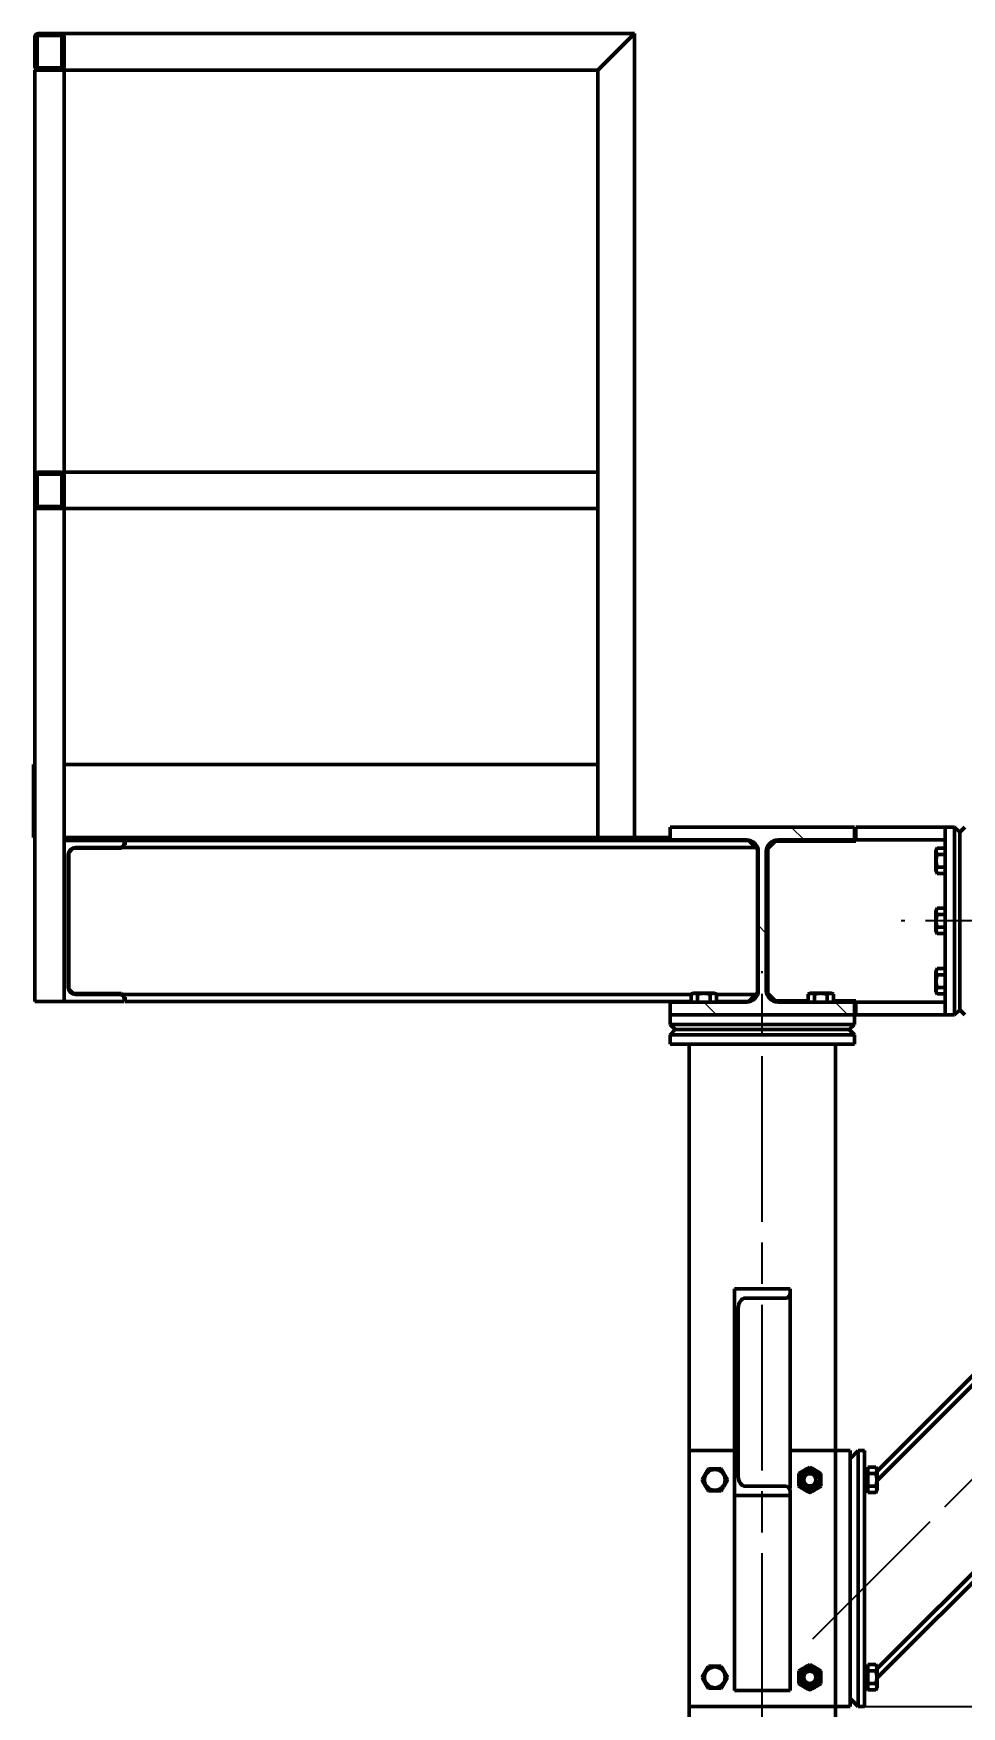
# Model space of a CAD drawing. Header units: millimetres. Extents: x 0 to 25230, y 0 to 17820.
# Drawn here: x 17833 to 18785, y 5407 to 7124 of the extents above; entities that cross this region are included whole.
import ezdxf

# ---------------------------------------------------------------- set-up
doc = ezdxf.new("R2010")
doc.units = ezdxf.units.MM
doc.header["$LTSCALE"] = 30
doc.linetypes.add('CHAIN', pattern=[0.7087, 0.4724, -0.0591, 0.1181, -0.0591])
for name, color, linetype, lineweight in [('Видимый контур (ГОСТ)', 7, 'Continuous', 50), ('Осевая линия (ГОСТ)', 7, 'Continuous', 25), ('Размер (ГОСТ)', 7, 'Continuous', 25), ('Штриховка (ГОСТ)', 7, 'Continuous', 18)]:
    doc.layers.add(name, color=color, linetype=linetype, lineweight=lineweight)
doc.styles.add('Обычный текст (ГОСТ)', font='GOST Common Italic.ttf')
doc.dimstyles.new('Обычный (ГОСТ)', dxfattribs={"dimscale": 30, "dimtxt": 3.5, "dimasz": 3.5, "dimexe": 1, "dimexo": 0, "dimgap": 0.5, "dimtad": 1, "dimrnd": 1e-08, "dimtxsty": 'Обычный текст (ГОСТ)', "dimblk": 'Filled-1', "dimcen": 0.09, "dimdle": 15, "dimclrd": 256, "dimclre": 256, "dimclrt": 256, "dimazin": 2, "dimtfac": 0.714286, "dimtdec": 3, "dimtmove": 0, "dimatfit": 3, "dimfxl": 1, "dimtolj": 1, "dimlwd": 25, "dimlwe": 25, "dimarcsym": 0})
pattern_1 = [(135.0002, (0, 0), (-67.35167, -67.35217), [])]

# ---------------------------------------------------------------- blocks, each defined once
blk = doc.blocks.new('Filled-1')
at = {"color": 0}
for p, q in [((0, 0), (-1, 0.143)), ((-1, 0.143), (-1, -0.143)), ((-1, 0), (0, 0)), ((-1, -0.143), (0, 0))]:
    blk.add_line(p, q, dxfattribs=at)
at = {"color": 0, "flags": 128}
blk.add_lwpolyline([(-1, -0.143), (0, 0), (-1, 0.143), (-1, -0.143)], dxfattribs=at)
at = {"color": 0}
blk.add_solid([(-1, -0.143), (0, 0), (-1, 0.143), (-1, -0.143)], dxfattribs=at)
blk = doc.blocks.new('*D32')
at = {"layer": 'Defpoints', "color": 0, "linetype": 'Continuous', "transparency": 16777216}
for p in [(19909.7, 6116.8), (19909.7, 6116.8), (18731, 3159.6)]:
    blk.add_point(p, dxfattribs=at)
at = {"layer": 'Размер (ГОСТ)', "linetype": 'Continuous', "lineweight": 25, "transparency": 16777216}
for p, q in [((19909.7, 3264.6), (19909.7, 6011.8)), ((18731, 3159.6), (19939.7, 3159.6))]:
    blk.add_line(p, q, dxfattribs=at)
at = {"layer": 'Размер (ГОСТ)', "linetype": 'Continuous', "lineweight": 25, "transparency": 16777216, "xscale": 105, "yscale": 105, "zscale": 105}
for p, rotation in [((19909.7, 6116.8), 90), ((19909.7, 3159.6), 270)]:
    blk.add_blockref('Filled-1', p, dxfattribs=dict(at, rotation=rotation))
at = {"layer": 'Размер (ГОСТ)', "linetype": 'Continuous', "lineweight": 25, "transparency": 16777216, "insert": (19789.7, 4481.4), "char_height": 105, "attachment_point": 1, "rotation": 90, "style": 'Обычный текст (ГОСТ)'}
blk.add_mtext('\\A1;3943', dxfattribs=at)
blk = doc.blocks.new('*D33')
at = {"layer": 'Defpoints', "color": 0, "linetype": 'Continuous', "transparency": 16777216}
for p in [(18686, 5407.3), (18731, 3159.6), (19266.9, 3159.6)]:
    blk.add_point(p, dxfattribs=at)
at = {"layer": 'Размер (ГОСТ)', "linetype": 'Continuous', "lineweight": 25, "transparency": 16777216}
for p, q in [((18686, 5407.3), (19296.9, 5407.3)), ((19266.9, 5302.3), (19266.9, 3264.6)), ((18731, 3159.6), (19296.9, 3159.6))]:
    blk.add_line(p, q, dxfattribs=at)
at = {"layer": 'Размер (ГОСТ)', "linetype": 'Continuous', "lineweight": 25, "transparency": 16777216, "xscale": 105, "yscale": 105, "zscale": 105}
for p, rotation in [((19266.9, 5407.3), 90), ((19266.9, 3159.6), 270)]:
    blk.add_blockref('Filled-1', p, dxfattribs=dict(at, rotation=rotation))
at = {"layer": 'Размер (ГОСТ)', "linetype": 'Continuous', "lineweight": 25, "transparency": 16777216, "insert": (19145.5, 4129.6), "char_height": 105, "attachment_point": 1, "rotation": 90, "style": 'Обычный текст (ГОСТ)'}
blk.add_mtext('\\A1;2997', dxfattribs=at)

msp = doc.modelspace()

# ---------------------------------------------------------------- hatches: boundary and pattern name
at = {"layer": 'Штриховка (ГОСТ)'}
h = msp.add_hatch(dxfattribs=at)
h.set_pattern_fill('ANSI31', color=256, scale=762, style=0)
h.set_pattern_definition([(45, (0, 0), (-67.3519, 67.3519), [])])
edge = h.paths.add_edge_path()
edge.add_ellipse((17838.1695, 7089.5684), major_axis=(0, -3.375), ratio=1, start_angle=270, end_angle=360)
edge.add_line((17838.1695, 7086.1934), (17861.4195, 7086.1934))
edge.add_ellipse((17861.4195, 7089.5684), major_axis=(3.375, 0), ratio=1, start_angle=270, end_angle=360)
edge.add_line((17864.7945, 7089.5684), (17864.7945, 7120.3184))
edge.add_ellipse((17861.4195, 7120.3184), major_axis=(0, 3.375), ratio=1, start_angle=270, end_angle=360)
edge.add_line((17861.4195, 7123.6934), (17838.1695, 7123.6934))
edge.add_ellipse((17838.1695, 7120.3184), major_axis=(-3.375, 0), ratio=1, start_angle=270, end_angle=360)
edge.add_line((17834.7945, 7120.3184), (17834.7945, 7089.5684))
edge = h.paths.add_edge_path(flags=0)
edge.add_line((17838.1695, 7121.4434), (17861.4195, 7121.4434))
edge.add_ellipse((17861.4195, 7120.3184), major_axis=(1.125, 0), ratio=1, start_angle=0, end_angle=90, ccw=False)
edge.add_line((17862.5445, 7120.3184), (17862.5445, 7089.5684))
edge.add_ellipse((17861.4195, 7089.5684), major_axis=(0, -1.125), ratio=1, start_angle=0, end_angle=90, ccw=False)
edge.add_line((17861.4195, 7088.4434), (17838.1695, 7088.4434))
edge.add_ellipse((17838.1695, 7089.5684), major_axis=(-1.125, 0), ratio=1, start_angle=0, end_angle=90, ccw=False)
edge.add_line((17837.0445, 7089.5684), (17837.0445, 7120.3184))
edge.add_ellipse((17838.1695, 7120.3184), major_axis=(0, 1.125), ratio=1, start_angle=0, end_angle=90, ccw=False)
h = msp.add_hatch(dxfattribs=at)
h.set_pattern_fill('ANSI31', color=256, scale=762, angle=90.0002105, style=0)
h.set_pattern_definition(pattern_1)
edge = h.paths.add_edge_path()
edge.add_line((17834.7945, 6670.3184), (17834.7945, 6639.5684))
edge.add_ellipse((17838.1695, 6639.5684), major_axis=(0, -3.375), ratio=1, start_angle=270, end_angle=360)
edge.add_line((17838.1695, 6636.1934), (17861.4195, 6636.1934))
edge.add_ellipse((17861.4195, 6639.5684), major_axis=(3.375, 0), ratio=1, start_angle=270, end_angle=360)
edge.add_line((17864.7945, 6639.5684), (17864.7945, 6670.3184))
edge.add_ellipse((17861.4195, 6670.3184), major_axis=(0, 3.375), ratio=1, start_angle=270, end_angle=360)
edge.add_line((17861.4195, 6673.6934), (17838.1695, 6673.6934))
edge.add_ellipse((17838.1695, 6670.3184), major_axis=(-3.375, 0), ratio=1, start_angle=270, end_angle=360)
edge = h.paths.add_edge_path(flags=0)
edge.add_line((17861.4195, 6638.4434), (17838.1695, 6638.4434))
edge.add_ellipse((17838.1695, 6639.5684), major_axis=(-1.125, 0), ratio=1, start_angle=0, end_angle=90, ccw=False)
edge.add_line((17837.0445, 6639.5684), (17837.0445, 6670.3184))
edge.add_ellipse((17838.1695, 6670.3184), major_axis=(0, 1.125), ratio=1, start_angle=0, end_angle=90, ccw=False)
edge.add_line((17838.1695, 6671.4434), (17861.4195, 6671.4434))
edge.add_ellipse((17861.4195, 6670.3184), major_axis=(1.125, 0), ratio=1, start_angle=0, end_angle=90, ccw=False)
edge.add_line((17862.5445, 6670.3184), (17862.5445, 6639.5684))
edge.add_ellipse((17861.4195, 6639.5684), major_axis=(0, -1.125), ratio=1, start_angle=0, end_angle=90, ccw=False)
h = msp.add_hatch(dxfattribs=at)
h.set_pattern_fill('ANSI31', color=256, scale=762, angle=14.9999778, style=0)
h.set_pattern_definition([(60, (0, 0), (-82.4889, 47.62503), [])])
h.paths.add_polyline_path([(17833.2945, 6373.6934), (17833.2945, 6298.6934), (17834.7945, 6298.6934), (17834.7945, 6373.6934)])
h = msp.add_hatch(dxfattribs=at)
h.set_pattern_fill('ANSI31', color=256, scale=762, angle=90.0002105, style=0)
h.set_pattern_definition(pattern_1)
edge = h.paths.add_edge_path()
edge.add_line((18675.5445, 6116.8184), (18675.5445, 6129.9434))
edge.add_line((18675.5445, 6129.9434), (18597.1695, 6129.9434))
edge.add_ellipse((18597.1695, 6141.9434), major_axis=(-12, 0), ratio=1, start_angle=0, end_angle=90, ccw=False)
edge.add_line((18585.1695, 6141.9434), (18585.1695, 6284.4434))
edge.add_ellipse((18597.1695, 6284.4434), major_axis=(0, 12), ratio=1, start_angle=0, end_angle=90, ccw=False)
edge.add_line((18597.1695, 6296.4434), (18675.5445, 6296.4434))
edge.add_line((18675.5445, 6296.4434), (18675.5445, 6309.5684))
edge.add_line((18675.5445, 6309.5684), (18486.5445, 6309.5684))
edge.add_line((18486.5445, 6309.5684), (18486.5445, 6296.4434))
edge.add_line((18486.5445, 6296.4434), (18564.9195, 6296.4434))
edge.add_ellipse((18564.9195, 6284.4434), major_axis=(12, 0), ratio=1, start_angle=0, end_angle=90, ccw=False)
edge.add_line((18576.9195, 6284.4434), (18576.9195, 6141.9434))
edge.add_ellipse((18564.9195, 6141.9434), major_axis=(0, -12), ratio=1, start_angle=0, end_angle=90, ccw=False)
edge.add_line((18564.9195, 6129.9434), (18486.5445, 6129.9434))
edge.add_line((18486.5445, 6129.9434), (18486.5445, 6116.8184))
edge.add_line((18486.5445, 6116.8184), (18675.5445, 6116.8184))
h = msp.add_hatch(dxfattribs=at)
h.set_pattern_fill('ANSI31', color=256, scale=762, angle=105.0002455, style=0)
h.set_pattern_definition([(150.00025, (0, 0), (-47.62465, -82.48912), [])])
h.paths.add_polyline_path([(17867.7945, 6298.6934), (17867.7945, 6295.6934), (17926.2945, 6295.6934), (18486.5445, 6295.6934), (18486.5445, 6296.4434), (18486.5445, 6298.6934)])
h = msp.add_hatch(dxfattribs=at)
h.set_pattern_fill('ANSI31', color=256, scale=762, angle=-14.9999778, style=0)
h.set_pattern_definition([(30, (0, 0), (-47.62503, 82.4889), [])])
edge = h.paths.add_edge_path()
edge.add_line((18609.5445, 5835.831), (18552.5445, 5835.831))
edge.add_line((18552.5445, 5835.831), (18552.5445, 5623.699))
edge.add_line((18552.5445, 5623.699), (18609.5445, 5623.699))
edge.add_line((18609.5445, 5623.699), (18609.5445, 5627.4113))
edge.add_ellipse((18605.4195, 5627.4113), major_axis=(0, -5.8336), ratio=0.707106781, start_angle=90, end_angle=180)
edge.add_line((18605.4195, 5633.2449), (18563.5695, 5633.2449))
edge.add_ellipse((18563.5695, 5643.3212), major_axis=(0, -10.0763), ratio=0.707106781, start_angle=270, end_angle=360, ccw=False)
edge.add_line((18556.4445, 5643.3212), (18556.4445, 5816.2088))
edge.add_ellipse((18563.5695, 5816.2088), major_axis=(0, 10.0763), ratio=0.707106781, start_angle=0, end_angle=90, ccw=False)
edge.add_line((18563.5695, 5826.2851), (18605.4195, 5826.2851))
edge.add_ellipse((18605.4195, 5832.1187), major_axis=(0, 5.8336), ratio=0.707106781, start_angle=180, end_angle=270)
edge.add_line((18609.5445, 5832.1187), (18609.5445, 5835.831))

# ---------------------------------------------------------------- linework, layer by layer
at = {"layer": 'Видимый контур (ГОСТ)'}
for p, q in [((17861.4195, 7123.6934), (17838.1695, 7123.6934)), ((18449.7945, 7123.6934), (17861.4195, 7123.6934)), ((18449.7945, 7123.6934), (18446.4195, 7120.3184)), ((18446.4195, 7120.3184), (18449.7945, 7123.6934)), ((18449.7945, 6298.6934), (18449.7945, 7123.6934)), ((17834.7945, 7120.3184), (17834.7945, 7089.5684)), ((17837.0445, 7089.5684), (17837.0445, 7120.3184)), ((17838.1695, 7121.4434), (17861.4195, 7121.4434)), ((17862.5445, 7120.3184), (17862.5445, 7089.5684)), ((17864.7945, 7089.5684), (17864.7945, 7120.3184)), ((18415.6695, 7089.5684), (18446.4195, 7120.3184)), ((18446.4195, 7120.3184), (18415.6695, 7089.5684)), ((18415.6695, 7089.5684), (18412.2945, 7086.1934)), ((18412.2945, 7086.1934), (18415.6695, 7089.5684)), ((17834.7945, 7086.1934), (17834.7945, 6670.3184)), ((17838.1695, 7086.1934), (17834.7945, 7086.1934)), ((17861.4195, 7088.4434), (17838.1695, 7088.4434)), ((17838.1695, 7086.1934), (17861.4195, 7086.1934)), ((17864.7945, 7086.1934), (17861.4195, 7086.1934)), ((18412.2945, 7086.1934), (17864.7945, 7086.1934)), ((17864.7945, 7086.1934), (17864.7945, 6670.3184)), ((18412.2945, 6673.6934), (18412.2945, 7086.1934)), ((17834.7945, 6670.3184), (17834.7945, 6639.5684)), ((17837.0445, 6639.5684), (17837.0445, 6670.3184)), ((17861.4195, 6673.6934), (17838.1695, 6673.6934)), ((17838.1695, 6671.4434), (17861.4195, 6671.4434)), ((17862.5445, 6670.3184), (17862.5445, 6639.5684)), ((18412.2945, 6673.6934), (17864.7945, 6673.6934)), ((17864.7945, 6639.5684), (17864.7945, 6670.3184)), ((18412.2945, 6670.3184), (18412.2945, 6673.6934)), ((18412.2945, 6670.3184), (18412.2945, 6639.5684)), ((17834.7945, 6639.5684), (17834.7945, 6373.6934)), ((17861.4195, 6638.4434), (17838.1695, 6638.4434)), ((17838.1695, 6636.1934), (17861.4195, 6636.1934)), ((17864.7945, 6639.5684), (17864.7945, 6295.6934)), ((18412.2945, 6636.1934), (17864.7945, 6636.1934)), ((18412.2945, 6636.1934), (18412.2945, 6639.5684)), ((18412.2945, 6298.6934), (18412.2945, 6636.1934)), ((17833.2945, 6373.6934), (17833.2945, 6298.6934)), ((17834.7945, 6373.6934), (17833.2945, 6373.6934)), ((17834.7945, 6298.6934), (17834.7945, 6373.6934)), ((17864.7945, 6373.6934), (18412.2945, 6373.6934)), ((18675.5445, 6309.5684), (18486.5445, 6309.5684)), ((18486.5445, 6309.5684), (18486.5445, 6296.4434)), ((18675.5445, 6296.4434), (18675.5445, 6309.5684)), ((18677.0445, 6309.5684), (18677.0445, 6296.4434)), ((18768.5445, 6309.5684), (18677.0445, 6309.5684)), ((18768.5445, 6296.4434), (18768.5445, 6309.5684)), ((18778.2945, 6309.5684), (18768.5445, 6309.5684)), ((18768.5445, 6116.8184), (18768.5445, 6309.5684)), ((18778.2945, 6309.5684), (18778.2945, 6116.8184)), ((18783.5445, 6304.3184), (18778.2945, 6309.5684)), ((18783.5445, 6304.3184), (18788.7945, 6309.5684)), ((18783.5445, 6304.3184), (18783.5445, 6122.0684)), ((18783.5445, 6122.0684), (18783.5445, 6304.3184)), ((17833.2945, 6298.6934), (17834.7945, 6298.6934)), ((17834.7945, 6298.6934), (17834.7945, 6130.6934)), ((17864.7945, 6298.6934), (17867.7945, 6298.6934)), ((17864.7945, 6130.6934), (17864.7945, 6295.6934)), ((17864.7945, 6295.6934), (17926.2945, 6295.6934)), ((17867.7945, 6298.6934), (17867.7945, 6295.6934)), ((18486.5445, 6298.6934), (17867.7945, 6298.6934)), ((17874.1695, 6287.7434), (17869.6695, 6283.2434)), ((17869.6695, 6283.2434), (17869.6695, 6281.0684)), ((17923.6695, 6287.7434), (17874.1695, 6287.7434)), ((17921.7945, 6288.5684), (17876.3445, 6288.5684)), ((17924.4945, 6288.5684), (17923.6695, 6287.7434)), ((17924.4945, 6288.5684), (17927.4195, 6291.4934)), ((18574.2945, 6288.5684), (17924.4945, 6288.5684)), ((17926.2945, 6295.6934), (17926.2945, 6293.0684)), ((17926.2945, 6295.6934), (18486.5445, 6295.6934)), ((17927.4195, 6295.6934), (17927.4195, 6293.0684)), ((17927.4195, 6291.4934), (17927.4195, 6293.0684)), ((18486.5445, 6295.6934), (18486.5445, 6298.6934)), ((18486.5445, 6296.4434), (18564.9195, 6296.4434)), ((18567.1695, 6295.6934), (18486.5445, 6295.6934)), ((18569.7945, 6293.0684), (18567.1695, 6295.6934)), ((18569.7945, 6293.0684), (18574.2945, 6288.5684)), ((18576.1695, 6286.6934), (18574.2945, 6288.5684)), ((18576.1695, 6286.6934), (18576.1695, 6281.0684)), ((18576.9195, 6284.4434), (18576.9195, 6141.9434)), ((18585.1695, 6141.9434), (18585.1695, 6284.4434)), ((18594.1695, 6294.9434), (18586.6695, 6287.4434)), ((18586.6695, 6284.4434), (18586.6695, 6287.4434)), ((18586.6695, 6141.9434), (18586.6695, 6284.4434)), ((18677.0445, 6294.9434), (18594.1695, 6294.9434)), ((18597.1695, 6296.4434), (18675.5445, 6296.4434)), ((18677.0445, 6296.4434), (18677.0445, 6294.9434)), ((18768.5445, 6296.4434), (18677.0445, 6296.4434)), ((18759.1695, 6285.7559), (18760.4991, 6288.0588)), ((18759.1695, 6264.3809), (18759.1695, 6285.7559)), ((18760.4991, 6288.0588), (18768.5445, 6288.0588)), ((17868.8445, 6281.0684), (17868.8445, 6145.3184)), ((17869.6695, 6281.0684), (17869.6695, 6145.3184)), ((18576.1695, 6281.0684), (18576.1695, 6145.3184)), ((18760.4991, 6281.5636), (18768.5445, 6281.5636)), ((18760.4991, 6268.5733), (18768.5445, 6268.5733)), ((18759.1695, 6264.3809), (18760.4991, 6262.0781)), ((18760.4991, 6262.0781), (18768.5445, 6262.0781)), ((18759.1695, 6223.8809), (18760.4991, 6226.1838)), ((18759.1695, 6202.5059), (18759.1695, 6223.8809)), ((18760.4991, 6226.1838), (18768.5445, 6226.1838)), ((18760.4991, 6219.6886), (18768.5445, 6219.6886)), ((18759.1695, 6202.5059), (18760.4991, 6200.2031)), ((18760.4991, 6206.6983), (18768.5445, 6206.6983)), ((18760.4991, 6200.2031), (18768.5445, 6200.2031)), ((18759.1695, 6162.0059), (18760.4991, 6164.3088)), ((18759.1695, 6140.6309), (18759.1695, 6162.0059)), ((18760.4991, 6164.3088), (18768.5445, 6164.3088)), ((17869.6695, 6145.3184), (17869.6695, 6143.1434)), ((18576.1695, 6145.3184), (18576.1695, 6139.6934)), ((18760.4991, 6157.8136), (18768.5445, 6157.8136)), ((18760.4991, 6144.8233), (18768.5445, 6144.8233)), ((17838.1695, 6130.6934), (17834.7945, 6130.6934)), ((17838.1695, 6130.6934), (17861.4195, 6130.6934)), ((17864.7945, 6130.6934), (17861.4195, 6130.6934)), ((17926.2945, 6130.6934), (17864.7945, 6130.6934)), ((17869.6695, 6143.1434), (17874.1695, 6138.6434)), ((17874.1695, 6138.6434), (17923.6695, 6138.6434)), ((17876.3445, 6137.8184), (17921.7945, 6137.8184)), ((17923.6695, 6138.6434), (17924.4945, 6137.8184)), ((17927.4195, 6134.8934), (17924.4945, 6137.8184)), ((18508.0541, 6137.8184), (17924.4945, 6137.8184)), ((17926.2945, 6133.3184), (17926.2945, 6130.6934)), ((17927.4195, 6133.3184), (17927.4195, 6134.8934)), ((17927.4195, 6133.3184), (17927.4195, 6130.6934)), ((18508.0541, 6130.6934), (17927.4195, 6130.6934)), ((18564.9195, 6129.9434), (18486.5445, 6129.9434)), ((18486.5445, 6129.9434), (18486.5445, 6116.8184)), ((18510.357, 6139.3184), (18508.0541, 6137.9889)), ((18508.0541, 6137.9889), (18508.0541, 6129.9434)), ((18510.357, 6139.3184), (18531.732, 6139.3184)), ((18514.5493, 6137.9889), (18514.5493, 6129.9434)), ((18527.5397, 6137.9889), (18527.5397, 6129.9434)), ((18531.732, 6139.3184), (18534.0349, 6137.9889)), ((18534.0349, 6137.9889), (18534.0349, 6129.9434)), ((18574.2945, 6137.8184), (18534.0349, 6137.8184)), ((18567.1695, 6130.6934), (18534.0349, 6130.6934)), ((18567.1695, 6130.6934), (18569.7945, 6133.3184)), ((18574.2945, 6137.8184), (18569.7945, 6133.3184)), ((18574.2945, 6137.8184), (18576.1695, 6139.6934)), ((18586.6695, 6138.9434), (18586.6695, 6141.9434)), ((18586.6695, 6138.9434), (18594.1695, 6131.4434)), ((18594.1695, 6131.4434), (18628.0541, 6131.4434)), ((18675.5445, 6129.9434), (18597.1695, 6129.9434)), ((18630.357, 6139.3184), (18628.0541, 6137.9889)), ((18628.0541, 6137.9889), (18628.0541, 6129.9434)), ((18630.357, 6139.3184), (18651.732, 6139.3184)), ((18634.5493, 6137.9889), (18634.5493, 6129.9434)), ((18647.5397, 6137.9889), (18647.5397, 6129.9434)), ((18651.732, 6139.3184), (18654.0349, 6137.9889)), ((18654.0349, 6137.9889), (18654.0349, 6129.9434)), ((18654.0349, 6131.4434), (18677.0445, 6131.4434)), ((18675.5445, 6116.8184), (18675.5445, 6129.9434)), ((18677.0445, 6131.4434), (18677.0445, 6129.9434)), ((18677.0445, 6129.9434), (18677.0445, 6116.8184)), ((18768.5445, 6129.9434), (18677.0445, 6129.9434)), ((18759.1695, 6140.6309), (18760.4991, 6138.3281)), ((18760.4991, 6138.3281), (18768.5445, 6138.3281)), ((18768.5445, 6116.8184), (18768.5445, 6129.9434)), ((18486.5445, 6116.8184), (18675.5445, 6116.8184)), ((18486.5445, 6116.8184), (18486.5445, 6107.0684)), ((18675.5445, 6116.8184), (18675.5445, 6107.0684)), ((18768.5445, 6116.8184), (18677.0445, 6116.8184)), ((18778.2945, 6116.8184), (18768.5445, 6116.8184)), ((18783.5445, 6122.0684), (18778.2945, 6116.8184)), ((18783.5445, 6122.0684), (18788.7945, 6116.8184)), ((18675.5445, 6107.0684), (18486.5445, 6107.0684)), ((18491.7945, 6101.8184), (18486.5445, 6107.0684)), ((18491.7945, 6101.8184), (18486.5445, 6096.5684)), ((18486.5445, 6096.5684), (18675.5445, 6096.5684)), ((18486.5445, 6086.8184), (18486.5445, 6096.5684)), ((18670.2945, 6101.8184), (18491.7945, 6101.8184)), ((18491.7945, 6101.8184), (18670.2945, 6101.8184)), ((18670.2945, 6101.8184), (18675.5445, 6107.0684)), ((18670.2945, 6101.8184), (18675.5445, 6096.5684)), ((18675.5445, 6086.8184), (18675.5445, 6096.5684)), ((18486.5445, 6086.8184), (18675.5445, 6086.8184)), ((18506.0445, 5669.8184), (18506.0445, 6086.8184)), ((18656.0445, 5669.8184), (18656.0445, 6086.8184)), ((18698.7945, 5648.7879), (19128.0013, 6077.9947)), ((18698.7945, 5436.6558), (19337.7071, 6075.5684)), ((18698.7945, 5446.2018), (19328.1612, 6075.5684)), ((18698.7945, 5639.2419), (19135.121, 6075.5684)), ((18609.5445, 5835.831), (18552.5445, 5835.831)), ((18552.5445, 5835.831), (18552.5445, 5623.699)), ((18609.5445, 5832.1187), (18609.5445, 5835.831)), ((18563.5695, 5826.2851), (18605.4195, 5826.2851)), ((18609.5445, 5632.3256), (18609.5445, 5832.1187)), ((18556.4445, 5643.3212), (18556.4445, 5816.2088)), ((18552.5445, 5669.8184), (18506.0445, 5669.8184)), ((18506.0445, 5669.8184), (18506.0445, 5407.3184)), ((18656.0445, 5669.8184), (18609.5445, 5669.8184)), ((18671.0445, 5669.8184), (18656.0445, 5669.8184)), ((18656.0445, 5407.3184), (18656.0445, 5669.8184)), ((18671.0445, 5661.5684), (18679.2945, 5669.8184)), ((18671.0445, 5669.8184), (18671.0445, 5407.3184)), ((18679.2945, 5407.3184), (18679.2945, 5669.8184)), ((18686.0445, 5669.8184), (18679.2945, 5669.8184)), ((18686.0445, 5669.8184), (18686.0445, 5407.3184)), ((18687.5649, 5650.8809), (18686.0445, 5650.8809)), ((18697.4649, 5652.8088), (18689.4195, 5652.8088)), ((18689.4195, 5646.3136), (18689.4195, 5652.8088)), ((18698.7945, 5650.5059), (18697.4649, 5652.8088)), ((18698.7945, 5650.5059), (18698.7945, 5629.1309)), ((18605.4195, 5633.2449), (18563.5695, 5633.2449)), ((18697.4649, 5646.3136), (18689.4195, 5646.3136)), ((18689.4195, 5633.3233), (18689.4195, 5646.3136)), ((18697.4649, 5633.3233), (18689.4195, 5633.3233)), ((18689.4195, 5626.8281), (18689.4195, 5633.3233)), ((18552.5445, 5623.699), (18609.5445, 5623.699)), ((18552.5445, 5423.9058), (18552.5445, 5623.699)), ((18609.5445, 5623.699), (18609.5445, 5627.4113)), ((18609.5445, 5423.9058), (18609.5445, 5623.699)), ((18686.0445, 5626.4919), (18688.3085, 5628.7559)), ((18689.4195, 5628.7559), (18686.0445, 5628.7559)), ((18697.4649, 5626.8281), (18689.4195, 5626.8281)), ((18698.7945, 5629.1309), (18697.4649, 5626.8281)), ((18687.5649, 5448.3809), (18686.0445, 5448.3809)), ((18697.4649, 5450.3088), (18689.4195, 5450.3088)), ((18689.4195, 5443.8136), (18689.4195, 5450.3088)), ((18697.4649, 5443.8136), (18689.4195, 5443.8136)), ((18689.4195, 5430.8233), (18689.4195, 5443.8136)), ((18698.7945, 5448.0059), (18697.4649, 5450.3088)), ((18698.7945, 5448.0059), (18698.7945, 5426.6309)), ((18609.5445, 5423.9058), (18552.5445, 5423.9058)), ((18686.0445, 5423.9058), (18688.3946, 5426.2559)), ((18689.4195, 5426.2559), (18686.0445, 5426.2559)), ((18697.4649, 5430.8233), (18689.4195, 5430.8233)), ((18689.4195, 5424.3281), (18689.4195, 5430.8233)), ((18697.4649, 5424.3281), (18689.4195, 5424.3281)), ((18698.7945, 5426.6309), (18697.4649, 5424.3281)), ((18506.0445, 3174.5684), (18506.0445, 5407.3184)), ((18506.0445, 5407.3184), (18656.0445, 5407.3184)), ((18656.0445, 3174.5684), (18656.0445, 5407.3184)), ((18671.0445, 5407.3184), (18656.0445, 5407.3184)), ((18671.0445, 5415.5684), (18679.2945, 5407.3184)), ((18686.0445, 5407.3184), (18679.2945, 5407.3184))]:
    msp.add_line(p, q, dxfattribs=at)
for centre, radius in [((18532.2945, 5639.8184), 10.6875), ((18629.7945, 5639.8184), 10.125), ((18629.7945, 5639.8184), 7.5001), ((18629.7945, 5639.8184), 7.5), ((18629.7945, 5639.8184), 6.25), ((18532.2945, 5437.3184), 10.6875), ((18629.7945, 5437.3184), 10.125), ((18629.7945, 5437.3184), 7.5001), ((18629.7945, 5437.3184), 7.5), ((18629.7945, 5437.3184), 6.25)]:
    msp.add_circle(centre, radius, dxfattribs=at)
for centre, radius, start, end in [((17838.1695, 7120.3184), 3.375, 90, 180), ((17861.4195, 7120.3184), 3.375, 0, 90), ((17838.1695, 7120.3184), 1.125, 90, 180), ((17861.4195, 7120.3184), 1.125, 0, 90), ((17838.1695, 7089.5684), 3.375, 180, 270), ((17838.1695, 7089.5684), 1.125, 180, 270), ((17861.4195, 7089.5684), 1.125, 270, 0), ((17861.4195, 7089.5684), 3.375, 270, 0), ((17838.1695, 6670.3184), 3.375, 90, 180), ((17838.1695, 6670.3184), 1.125, 90, 180), ((17861.4195, 6670.3184), 3.375, 0, 90), ((17861.4195, 6670.3184), 1.125, 0, 90), ((17838.1695, 6639.5684), 3.375, 180, 270), ((17838.1695, 6639.5684), 1.125, 180, 270), ((17861.4195, 6639.5684), 1.125, 270, 0), ((17861.4195, 6639.5684), 3.375, 270, 0), ((17876.3445, 6281.0684), 7.5, 90, 180), ((17921.7945, 6293.0684), 4.5, 270, 0), ((18564.9195, 6284.4434), 12, 0, 90), ((18597.1695, 6284.4434), 12, 90, 180), ((17876.3445, 6145.3184), 7.5, 180, 270), ((17921.7945, 6133.3184), 4.5, 0, 90), ((18564.9195, 6141.9434), 12, 270, 0), ((18597.1695, 6141.9434), 12, 180, 270)]:
    msp.add_arc(centre, radius, start, end, dxfattribs=at)
for centre, major_axis, ratio, start_param, end_param in [((18563.5695, 5816.2088), (0, 10.0763), 0.707106781, 0, 1.570796327), ((18605.4195, 5832.1187), (0, 5.8336), 0.707106781, 3.141592654, 4.71238898), ((18687.5649, 5639.8184), (30.394, 0), 0.363970234, 1.509741452, 1.620842032), ((18691.274, 5639.8184), (30.394, 0), 0.363970234, 1.631851201, 1.743715499), ((18563.5695, 5643.3212), (0, -10.0763), 0.707106781, 4.71238898, 6.283185307), ((18605.4195, 5627.4113), (0, -5.8336), 0.707106781, 1.570796327, 3.141592654), ((18605.4195, 5632.3256), (0, 5.8336), 0.707106781, 4.277620663, 4.71238898), ((18687.5649, 5437.3184), (30.394, 0), 0.363970234, 1.509741452, 1.620842032), ((18691.274, 5437.3184), (30.394, 0), 0.363970234, 1.631851201, 1.743715499)]:
    msp.add_ellipse(centre, major_axis=major_axis, ratio=ratio, start_param=start_param, end_param=end_param, dxfattribs=at)
for points, weights in [([(18760.4991, 6281.5636), (18758.6241, 6284.8112), (18760.4991, 6288.0588)], [1.16025403784, 1.33974596216, 1.16025403784]), ([(18760.4991, 6268.5733), (18758.6241, 6275.0684), (18760.4991, 6281.5636)], [1.16025403784, 1.33974596216, 1.16025403784]), ([(18760.4991, 6262.0781), (18758.6241, 6265.3257), (18760.4991, 6268.5733)], [1.16025403784, 1.33974596216, 1.16025403784]), ([(18760.4991, 6219.6886), (18758.6241, 6222.9362), (18760.4991, 6226.1838)], [1.16025403784, 1.33974596216, 1.16025403784]), ([(18760.4991, 6206.6983), (18758.6241, 6213.1934), (18760.4991, 6219.6886)], [1.16025403784, 1.33974596216, 1.16025403784]), ([(18760.4991, 6200.2031), (18758.6241, 6203.4507), (18760.4991, 6206.6983)], [1.16025403784, 1.33974596216, 1.16025403784]), ([(18760.4991, 6157.8136), (18758.6241, 6161.0612), (18760.4991, 6164.3088)], [1.16025403784, 1.33974596216, 1.16025403784]), ([(18760.4991, 6144.8233), (18758.6241, 6151.3184), (18760.4991, 6157.8136)], [1.16025403784, 1.33974596216, 1.16025403784]), ([(18760.4991, 6138.3281), (18758.6241, 6141.5757), (18760.4991, 6144.8233)], [1.16025403784, 1.33974596216, 1.16025403784]), ([(18508.0541, 6137.9889), (18511.3017, 6139.8639), (18514.5493, 6137.9889)], [1.16025403784, 1.33974596216, 1.16025403784]), ([(18514.5493, 6137.9889), (18521.0445, 6139.8639), (18527.5397, 6137.9889)], [1.16025403784, 1.33974596216, 1.16025403784]), ([(18527.5397, 6137.9889), (18530.7873, 6139.8639), (18534.0349, 6137.9889)], [1.16025403784, 1.33974596216, 1.16025403784]), ([(18628.0541, 6137.9889), (18631.3017, 6139.8639), (18634.5493, 6137.9889)], [1.16025403784, 1.33974596216, 1.16025403784]), ([(18634.5493, 6137.9889), (18641.0445, 6139.8639), (18647.5397, 6137.9889)], [1.16025403784, 1.33974596216, 1.16025403784]), ([(18647.5397, 6137.9889), (18650.7873, 6139.8639), (18654.0349, 6137.9889)], [1.16025403784, 1.33974596216, 1.16025403784]), ([(18525.7993, 5651.0684), (18522.5517, 5645.4434), (18519.3041, 5639.8184)], [1.16025403784, 1.33974596216, 1.16025403784]), ([(18538.7897, 5651.0684), (18532.2945, 5651.0684), (18525.7993, 5651.0684)], [1.16025403784, 1.33974596216, 1.16025403784]), ([(18545.2849, 5639.8184), (18542.0373, 5645.4434), (18538.7897, 5651.0684)], [1.16025403784, 1.33974596216, 1.16025403784]), ([(18618.5445, 5646.3136), (18624.1695, 5649.5612), (18629.7945, 5652.8088)], [1, 1.15470053838, 1]), ([(18629.7945, 5652.8088), (18635.4195, 5649.5612), (18641.0445, 5646.3136)], [1, 1.15470053838, 1]), ([(18697.4649, 5652.8088), (18699.3399, 5649.5612), (18697.4649, 5646.3136)], [1.16025403784, 1.33974596216, 1.16025403784]), ([(18519.3041, 5639.8184), (18522.5517, 5634.1934), (18525.7993, 5628.5684)], [1.16025403784, 1.33974596216, 1.16025403784]), ([(18538.7897, 5628.5684), (18542.0373, 5634.1934), (18545.2849, 5639.8184)], [1.16025403784, 1.33974596216, 1.16025403784]), ([(18618.5445, 5633.3233), (18618.5445, 5639.8184), (18618.5445, 5646.3136)], [1, 1.15470053838, 1]), ([(18629.7945, 5626.8281), (18624.1695, 5630.0757), (18618.5445, 5633.3233)], [1, 1.15470053838, 1]), ([(18641.0445, 5633.3233), (18635.4195, 5630.0757), (18629.7945, 5626.8281)], [1, 1.15470053838, 1]), ([(18641.0445, 5646.3136), (18641.0445, 5639.8184), (18641.0445, 5633.3233)], [1, 1.15470053838, 1]), ([(18697.4649, 5646.3136), (18699.3399, 5639.8184), (18697.4649, 5633.3233)], [1.16025403784, 1.33974596216, 1.16025403784]), ([(18697.4649, 5633.3233), (18699.3399, 5630.0757), (18697.4649, 5626.8281)], [1.16025403784, 1.33974596216, 1.16025403784]), ([(18525.7993, 5628.5684), (18532.2945, 5628.5684), (18538.7897, 5628.5684)], [1.16025403784, 1.33974596216, 1.16025403784]), ([(18525.7993, 5448.5684), (18522.5517, 5442.9434), (18519.3041, 5437.3184)], [1.16025403784, 1.33974596216, 1.16025403784]), ([(18538.7897, 5448.5684), (18532.2945, 5448.5684), (18525.7993, 5448.5684)], [1.16025403784, 1.33974596216, 1.16025403784]), ([(18545.2849, 5437.3184), (18542.0373, 5442.9434), (18538.7897, 5448.5684)], [1.16025403784, 1.33974596216, 1.16025403784]), ([(18618.5445, 5443.8136), (18624.1695, 5447.0612), (18629.7945, 5450.3088)], [1, 1.15470053838, 1]), ([(18618.5445, 5430.8233), (18618.5445, 5437.3184), (18618.5445, 5443.8136)], [1, 1.15470053838, 1]), ([(18629.7945, 5450.3088), (18635.4195, 5447.0612), (18641.0445, 5443.8136)], [1, 1.15470053838, 1]), ([(18641.0445, 5443.8136), (18641.0445, 5437.3184), (18641.0445, 5430.8233)], [1, 1.15470053838, 1]), ([(18697.4649, 5450.3088), (18699.3399, 5447.0612), (18697.4649, 5443.8136)], [1.16025403784, 1.33974596216, 1.16025403784]), ([(18697.4649, 5443.8136), (18699.3399, 5437.3184), (18697.4649, 5430.8233)], [1.16025403784, 1.33974596216, 1.16025403784]), ([(18519.3041, 5437.3184), (18522.5517, 5431.6934), (18525.7993, 5426.0684)], [1.16025403784, 1.33974596216, 1.16025403784]), ([(18525.7993, 5426.0684), (18532.2945, 5426.0684), (18538.7897, 5426.0684)], [1.16025403784, 1.33974596216, 1.16025403784]), ([(18538.7897, 5426.0684), (18542.0373, 5431.6934), (18545.2849, 5437.3184)], [1.16025403784, 1.33974596216, 1.16025403784]), ([(18629.7945, 5424.3281), (18624.1695, 5427.5757), (18618.5445, 5430.8233)], [1, 1.15470053838, 1]), ([(18641.0445, 5430.8233), (18635.4195, 5427.5757), (18629.7945, 5424.3281)], [1, 1.15470053838, 1]), ([(18697.4649, 5430.8233), (18699.3399, 5427.5757), (18697.4649, 5424.3281)], [1.16025403784, 1.33974596216, 1.16025403784])]:
    msp.add_rational_spline(points, weights, degree=2, dxfattribs=at)
at = {"layer": 'Осевая линия (ГОСТ)', "linetype": 'CHAIN', "ltscale": 11.993792}
for p, q in [((23763.5445, 6213.1934), (18723.5445, 6213.1934)), ((18581.0445, 3099.5684), (18581.0445, 6161.8184)), ((18633.0115, 5476.9388), (19295.9241, 6139.8515))]:
    msp.add_line(p, q, dxfattribs=at)

# ---------------------------------------------------------------- dimensions: what is measured, and where the dimension line sits
at = {"layer": 'Размер (ГОСТ)', "linetype": 'Continuous', "lineweight": 25}
for base, p1, p2, override, picture, middle in [((19909.6808, 6116.8184), (18731.0445, 3159.5684), (19909.6808, 6116.8184), {"dimgap": 0.5, "dimdec": 2, "dimlfac": 1.333333, "dimse2": 1, "dimtol": 0, "dimlim": 0, "dimtp": 0, "dimtm": 0, "dimtdec": 3, "dimtofl": 0, "dimatfit": 1}, '*D32', (19909.6808, 4638.1934)), ((19266.9001, 3159.5684), (18686.0445, 5407.3184), (18731.0445, 3159.5684), {"dimgap": 0.5, "dimdec": 2, "dimlfac": 1.333333, "dimtol": 0, "dimlim": 0, "dimtp": 0, "dimtm": 0, "dimtdec": 3, "dimtofl": 0, "dimatfit": 1}, '*D33', (19266.9001, 4283.4434))]:
    dim = msp.add_linear_dim(base=base, p1=p1, p2=p2, angle=270, dimstyle='Обычный (ГОСТ)', override=override, dxfattribs=at)
    dim.commit()
    dim.dimension.update_dxf_attribs({"geometry": picture, "text_midpoint": middle, "dimtype": 160})

doc.saveas('drawing.dxf')
